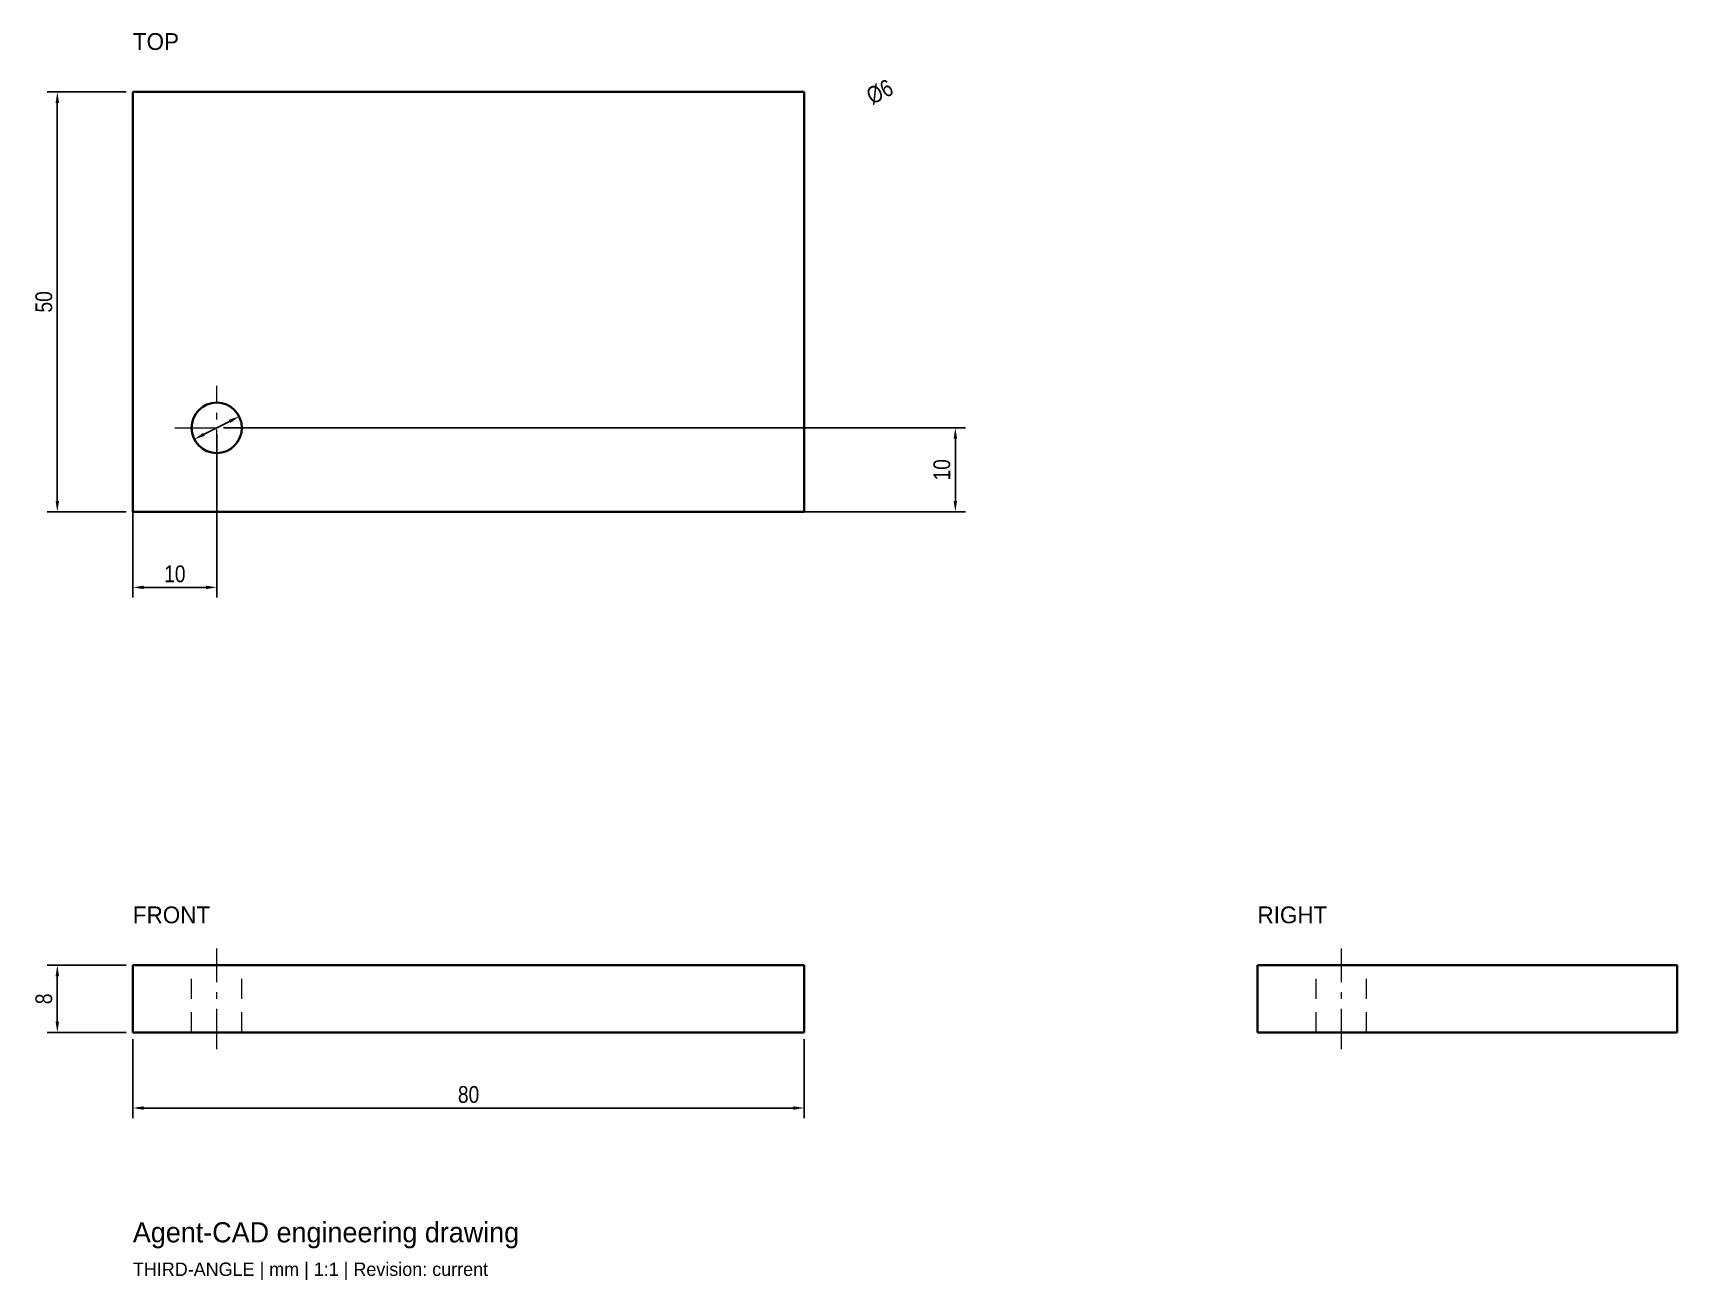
# Model space of a CAD drawing. Header units: millimetres. Extents: x -12 to 184, y -29 to 119.
import ezdxf

# ---------------------------------------------------------------- set-up
doc = ezdxf.new("R2010")
doc.units = ezdxf.units.MM
doc.linetypes.add('CAD_CENTER', pattern=[8, 4.8, -1.2, 0.8, -1.2])
doc.linetypes.add('CAD_HIDDEN', pattern=[4, 2.4, -1.6])
for name, color, linetype, lineweight in [('ANNOTATIONS', 7, 'Continuous', 18), ('CENTER', 4, 'CAD_CENTER', 13), ('DIMENSIONS', 7, 'Continuous', 18), ('HIDDEN', 8, 'CAD_HIDDEN', 18), ('VISIBLE', 7, 'Continuous', 35)]:
    doc.layers.add(name, color=color, linetype=linetype, lineweight=lineweight)
doc.styles.add('OpenSansCondensed-Light', font='OpenSansCondensed-Light.ttf')
doc.dimstyles.new('CAD_MM', dxfattribs={"dimtxt": 2, "dimasz": 1.3, "dimexe": 1.2, "dimexo": 0.8, "dimgap": 0.6, "dimtad": 1, "dimdec": 3, "dimcen": 2.5, "dimazin": 3, "dimtfac": 1, "dimtmove": 0, "dimatfit": 3})

# ---------------------------------------------------------------- blocks, each defined once
blk = doc.blocks.new('_CLOSEDFILLED')
at = {"color": 0, "linetype": 'BYBLOCK'}
blk.add_solid([(-1, 0.16), (0, 0), (-1, -0.16)], dxfattribs=at)
blk = doc.blocks.new('*D4')
blk.add_line((11.52, 72.77), (8.48, 71.23))
at = {"layer": 'Defpoints'}
for p in [(12.68, 73.36), (10, 72)]:
    blk.add_point(p, dxfattribs=at)
at = {"layer": 'DIMENSIONS', "xscale": 1.3, "yscale": 1.3}
for p, rotation in [((12.68, 73.36), 26.85442134051868), ((7.32, 70.64), 206.85442134051868)]:
    blk.add_blockref('_CLOSEDFILLED', p, dxfattribs=dict(at, rotation=rotation))
at = {"layer": 'DIMENSIONS', "insert": (89, 112), "char_height": 2, "attachment_point": 5, "rotation": 26.8544, "style": 'OpenSansCondensed-Light'}
blk.add_mtext('%%c6', dxfattribs=at)

msp = doc.modelspace()

# ---------------------------------------------------------------- linework, layer by layer
at = {"layer": 'CENTER'}
for p, q in [((10, 67), (10, 77)), ((5, 72), (15, 72)), ((10, -2), (10, 10)), ((144, -2), (144, 10))]:
    msp.add_line(p, q, dxfattribs=at)
at = {"layer": 'HIDDEN'}
for p, q in [((7, 0), (7, 8)), ((13, 0), (13, 8)), ((141, 0), (141, 8)), ((147, 0), (147, 8))]:
    msp.add_line(p, q, dxfattribs=at)
at = {"layer": 'VISIBLE'}
for p, q in [((0, 62), (0, 112)), ((0, 112), (80, 112)), ((80, 62), (80, 112)), ((0, 62), (80, 62)), ((0, 0), (0, 8)), ((0, 8), (80, 8)), ((80, 0), (80, 8)), ((134, 0), (134, 8)), ((134, 8), (184, 8)), ((184, 0), (184, 8)), ((0, 0), (80, 0)), ((134, 0), (184, 0))]:
    msp.add_line(p, q, dxfattribs=at)
msp.add_circle((10, 72), 3, dxfattribs=at)

# ---------------------------------------------------------------- texts
at = {"layer": 'ANNOTATIONS'}
for s, height, p in [('TOP', 2, (0, 117)), ('FRONT', 2, (0, 13)), ('RIGHT', 2, (134, 13)), ('Agent-CAD engineering drawing', 2.4, (0, -25)), ('THIRD-ANGLE | mm | 1:1 | Revision: current', 1.6, (0, -29))]:
    msp.add_text(s, height=height, dxfattribs=at).set_placement(p)

# ---------------------------------------------------------------- dimensions: what is measured, and where the dimension line sits
at = {"layer": 'DIMENSIONS'}
dim = msp.add_diameter_dim_2p(p1=(7.3235, 70.6448), p2=(12.6765, 73.3552), dimstyle='CAD_MM', override={"dimtad": 0}, dxfattribs=at)
dim.commit()
dim.dimension.update_dxf_attribs({"geometry": '*D4', "text_midpoint": (89, 112), "dimtype": 163})
for base, p1, p2 in [((-9, 62), (0, 62), (0, 112)), ((98, 62), (10, 62), (10, 72)), ((-9, 0), (0, 0), (0, 8))]:
    msp.add_linear_dim(base=base, p1=p1, p2=p2, angle=90, dimstyle='CAD_MM', dxfattribs=at).render()
for base, p1, p2 in [((0, 53), (0, 72), (10, 72)), ((0, -9), (0, 0), (80, 0))]:
    msp.add_linear_dim(base=base, p1=p1, p2=p2, dimstyle='CAD_MM', dxfattribs=at).render()

doc.saveas('drawing.dxf')
